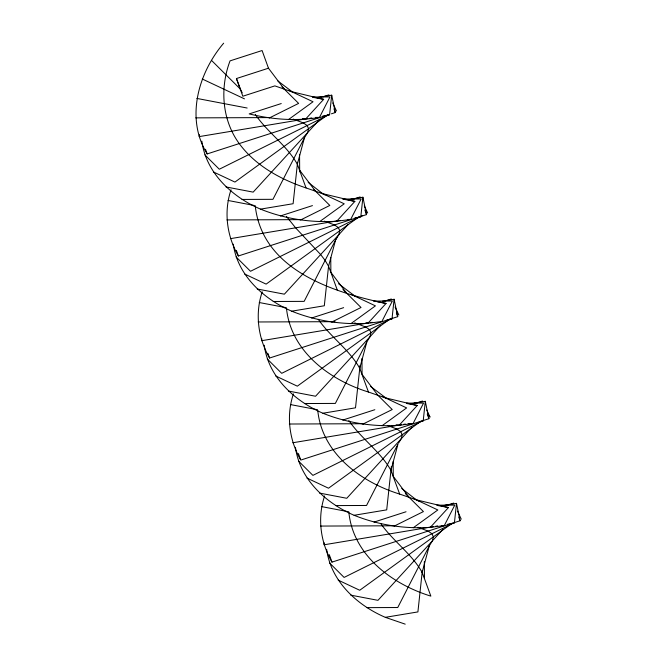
<?xml version="1.0" encoding="UTF-8"?>
<svg xmlns="http://www.w3.org/2000/svg" width="657" height="657" viewBox="0 0 657 657"><rect width="100%" height="100%" fill="white"/><g stroke="black" fill="none" stroke-linecap="round" stroke-linejoin="round"><path stroke-width="0.99" d="M328.525 114.753L207.177 153.927C185.249 118.49 198.225 73.091 223.659 43.19M350.066 199.375L362.91 197.24L366.516 214.609L238.376 255.975C226.837 236.167 223.602 211.611 231.034 189.791M382.251 301.259L394.11 299.288L397.715 316.658L269.575 358.024C258.037 338.215 254.801 313.66 262.233 291.839M410.494 403.8L425.309 401.337L428.914 418.706L300.775 460.072C289.236 440.264 286 415.709 293.433 393.888M443.664 505.52L456.508 503.385L460.114 520.755L331.974 562.121C320.435 542.312 317.2 517.757 324.632 495.936M199.416 134.628L199.202 136.607L307.854 118.556M261.815 338.725L261.601 340.704L368.281 322.981M297.564 162.238L293.112 203.719L260.517 209.131C232.176 196.969 206.06 173.013 201.855 141.14M317.881 97.491L331.711 95.191L329.584 114.942L322.669 116.092M324.213 542.822L324 544.801L433.645 526.586M362.91 197.24L360.783 216.991L354.862 217.976M360.069 365.349L355.511 407.816L322.916 413.237C294.574 401.066 268.458 377.11 264.254 345.237M394.11 299.288L391.983 319.039L387.047 319.86M391.375 466.413L386.71 509.865L354.115 515.285C325.773 503.114 299.658 479.158 295.453 447.286M425.309 401.337L423.182 421.096L419.232 421.745M422.361 570.432L417.909 611.913L385.314 617.334C356.973 605.163 330.857 581.215 326.652 549.334M456.508 503.385L454.381 523.144L447.474 524.286M260.517 209.131C284.621 218.838 310.802 222.912 336.721 221.22L354.862 201.403L322.677 193.675L306.055 187.935L297.35 164.217L304.405 137.88L307.575 132.698L308.576 128.682L307.172 125.536L303.279 122.9L293.236 119.098M336.975 237.259L335.604 239.928L328.549 266.266L324.312 305.768L291.716 311.18C263.736 299.107 237.703 275.636 233.268 244.166M322.916 413.237C347.019 422.944 373.201 427.009 399.119 425.317L417.261 405.5L385.076 397.772L368.462 392.032L359.749 368.314L366.803 341.977L369.973 336.795L370.975 332.779L369.571 329.642L365.678 326.997L354.698 322.874M354.115 515.285C378.218 524.992 404.4 529.057 430.319 527.366L448.46 507.557L416.275 499.821L399.661 494.08L390.948 470.363L398.002 444.025M321.643 506.621L348.818 511.803C352.866 555.165 391.983 584.196 430.861 596.129L422.147 572.411L429.21 546.074L432.372 540.892L433.374 536.876L431.969 533.739L428.085 531.094L418.033 527.292M304.405 137.88L272.951 199.317L242.014 199.441M281.245 103.56L249.208 113.907C272.138 119.549 296.126 121.331 319.483 117.398L329.97 96.916L313.003 96.981M335.152 240.815L304.15 301.374L273.213 301.489M336.721 221.22L350.682 219.446L361.169 198.964L343.209 199.038M366.803 341.977L335.349 403.423L304.413 403.538M397.551 444.912L366.549 505.471L335.612 505.586M396.105 424.742L399.119 425.317L413.081 423.543L423.568 403.061L406.601 403.127M429.21 546.074L397.748 607.52L366.811 607.635M430.319 527.366L444.28 525.592L454.767 505.118L436.806 505.184M335.604 239.928L338.774 234.746L339.776 230.73L338.371 227.593L334.479 224.949L324.435 221.146M398.536 443.163L401.172 438.843L402.174 434.827L400.77 431.69L396.885 429.046L387.778 425.555M284.161 88.999L268.475 68.205L236.438 78.553L242.827 96.226L274.856 85.886L291.478 91.627L323.663 99.355L305.521 119.172L302.507 118.597M318.99 120.223L253.167 192.131L226 186.949M348.177 224.472L284.366 294.18L257.199 288.998M255.22 205.657C262.168 269.789 332.426 292.25 386.061 303.452L367.92 323.269C342.001 324.96 315.82 320.895 291.716 311.18M380.05 325.782L315.565 396.237L288.398 391.046M411.923 427.099L346.765 498.285L319.598 493.095M443.122 529.148L377.964 600.334L350.797 595.143M288.48 119.558L313.028 101.761L288.784 90.362M328.221 114.449L234.927 182.071L213.377 171.929M319.68 221.606L344.227 203.81L319.984 192.411M358.599 217.089L266.126 284.12L244.576 273.985M350.879 323.655L375.426 305.866L351.183 294.459M389.798 319.138L297.325 386.168L275.776 376.034M382.078 425.711L406.626 407.915L382.382 396.508M420.997 421.186L328.525 488.217L306.975 478.082M413.278 527.76L437.825 509.963L413.582 498.556M452.197 523.235L359.732 590.265L338.183 580.131M269.329 117.964L298.623 103.395L281.993 86.839M320.173 97.482L322.004 96.579M329.141 114.614L219.307 169.235L204.844 154.838M300.528 220.013L329.822 205.444L313.915 189.61M351.372 199.539L353.203 198.628M362.171 215.751L250.506 271.284L236.044 256.887M331.728 322.061L361.022 307.492L342.946 289.499M392.459 318.259L281.705 373.332L267.243 358.936M362.927 424.11L392.221 409.541L377.759 395.144L362.073 374.35L361.95 358.484M413.77 403.636L415.602 402.725M422.738 420.759L312.904 475.381L298.442 460.984M394.126 526.158L423.42 511.589L405.344 493.596M444.97 505.685L446.801 504.773M453.026 523.268L344.104 577.429L329.642 563.033M323.104 96.76L328.927 94.879M331.432 113.809L335.316 112.552L331.711 95.191M280.416 215.956L312.445 205.608M352.366 199.432L360.126 196.928M311.615 318.004L343.644 307.657M384.534 301.169L391.326 298.976M342.814 420.053L374.843 409.713M413.795 403.85L422.525 401.025M374.014 522.101L406.042 511.762M445.963 505.578L453.724 503.073M309.833 118.227L311.804 117.899M230.402 238.655L340.047 220.44M370.252 322.653L372.232 322.324M292.8 442.752L401.452 424.701M403.431 424.373L405.402 424.044M435.616 526.257L437.595 525.928M195.737 117.866L269.584 117.587M315.491 117.414L319.483 117.398M226.936 219.923L299.789 219.643M347.693 219.463L350.682 219.446M373.406 301.087L392.369 301.013L381.881 321.495L367.92 323.269L365.908 322.883M258.135 321.971L334.98 321.675M289.335 424.02L363.181 423.732M408.096 423.568L413.081 423.543M320.534 526.068L393.387 525.789M441.29 525.608L444.28 525.592M312.592 97.244L323.663 99.355M196.845 98.419L247.163 108.027M342.782 199.104L354.862 201.403M228.045 200.475L254.21 205.469M377.003 301.727L386.061 303.452M259.244 302.524L285.409 307.517M407.192 403.587L417.261 405.5M290.443 404.572L317.618 409.754M437.39 505.438L448.46 507.557M385.314 617.334L405.213 624.15M306.055 187.935C280.449 179.353 255.507 165.712 239.214 143.579C221.877 119.878 219.767 87.898 230.049 60.871L262.086 50.532L268.475 68.205M368.462 392.032C329.584 380.099 290.468 351.068 286.419 307.706M399.661 494.08C361.136 482.197 322.16 453.65 317.791 410.699M202.282 79.004L244.478 98.862M293.145 92.473L277.763 80.901M325.182 194.948L322.677 193.675L308.158 182.326M355.552 296.57L338.552 283.742M386.751 398.618L370.556 386.423M418.78 501.094L416.275 499.821L401.755 488.471M211.488 60.37L240.413 89.163L242.219 92.842M428.619 415.684L430.064 417.121L426.713 409.968M299.551 154.387L299.674 170.253L315.36 191.047M346.559 293.096L330.873 272.302L328.549 266.266L325.125 260.41L320.641 254.555L295.593 227.823L286.477 216.473M408.958 497.193L393.272 476.399L393.157 461.526M255.277 114.417C267.571 132.468 286.575 145.09 297.35 164.217M318.259 319.318C330.504 336.984 349.163 349.467 359.749 368.314M348.875 420.57C361.169 438.613 380.173 451.236 390.948 470.363M380.658 523.424C392.902 541.081 411.561 553.564 422.147 572.411M332.697 102.927L336.466 110.976M364.315 205.871L367.665 213.024M395.095 307.024L398.865 315.073M457.494 511.121L461.263 519.17M236.438 78.553L240.413 89.163M333.97 108.832L335.316 112.552M364.84 209.953L366.516 214.609M396.368 312.929L397.715 316.658M427.239 414.05L428.914 418.706M458.775 517.034L460.114 520.755M337.255 289.983L330.873 272.302L330.758 257.421M205.493 149.27L207.177 153.927M236.364 250.391L238.376 255.975M267.892 353.376L269.575 358.024M298.426 453.56L300.438 459.144M329.288 554.68L331.974 562.121M299.674 170.253L300.019 172.085M424.34 561.587L424.471 578.447"/></g></svg>
